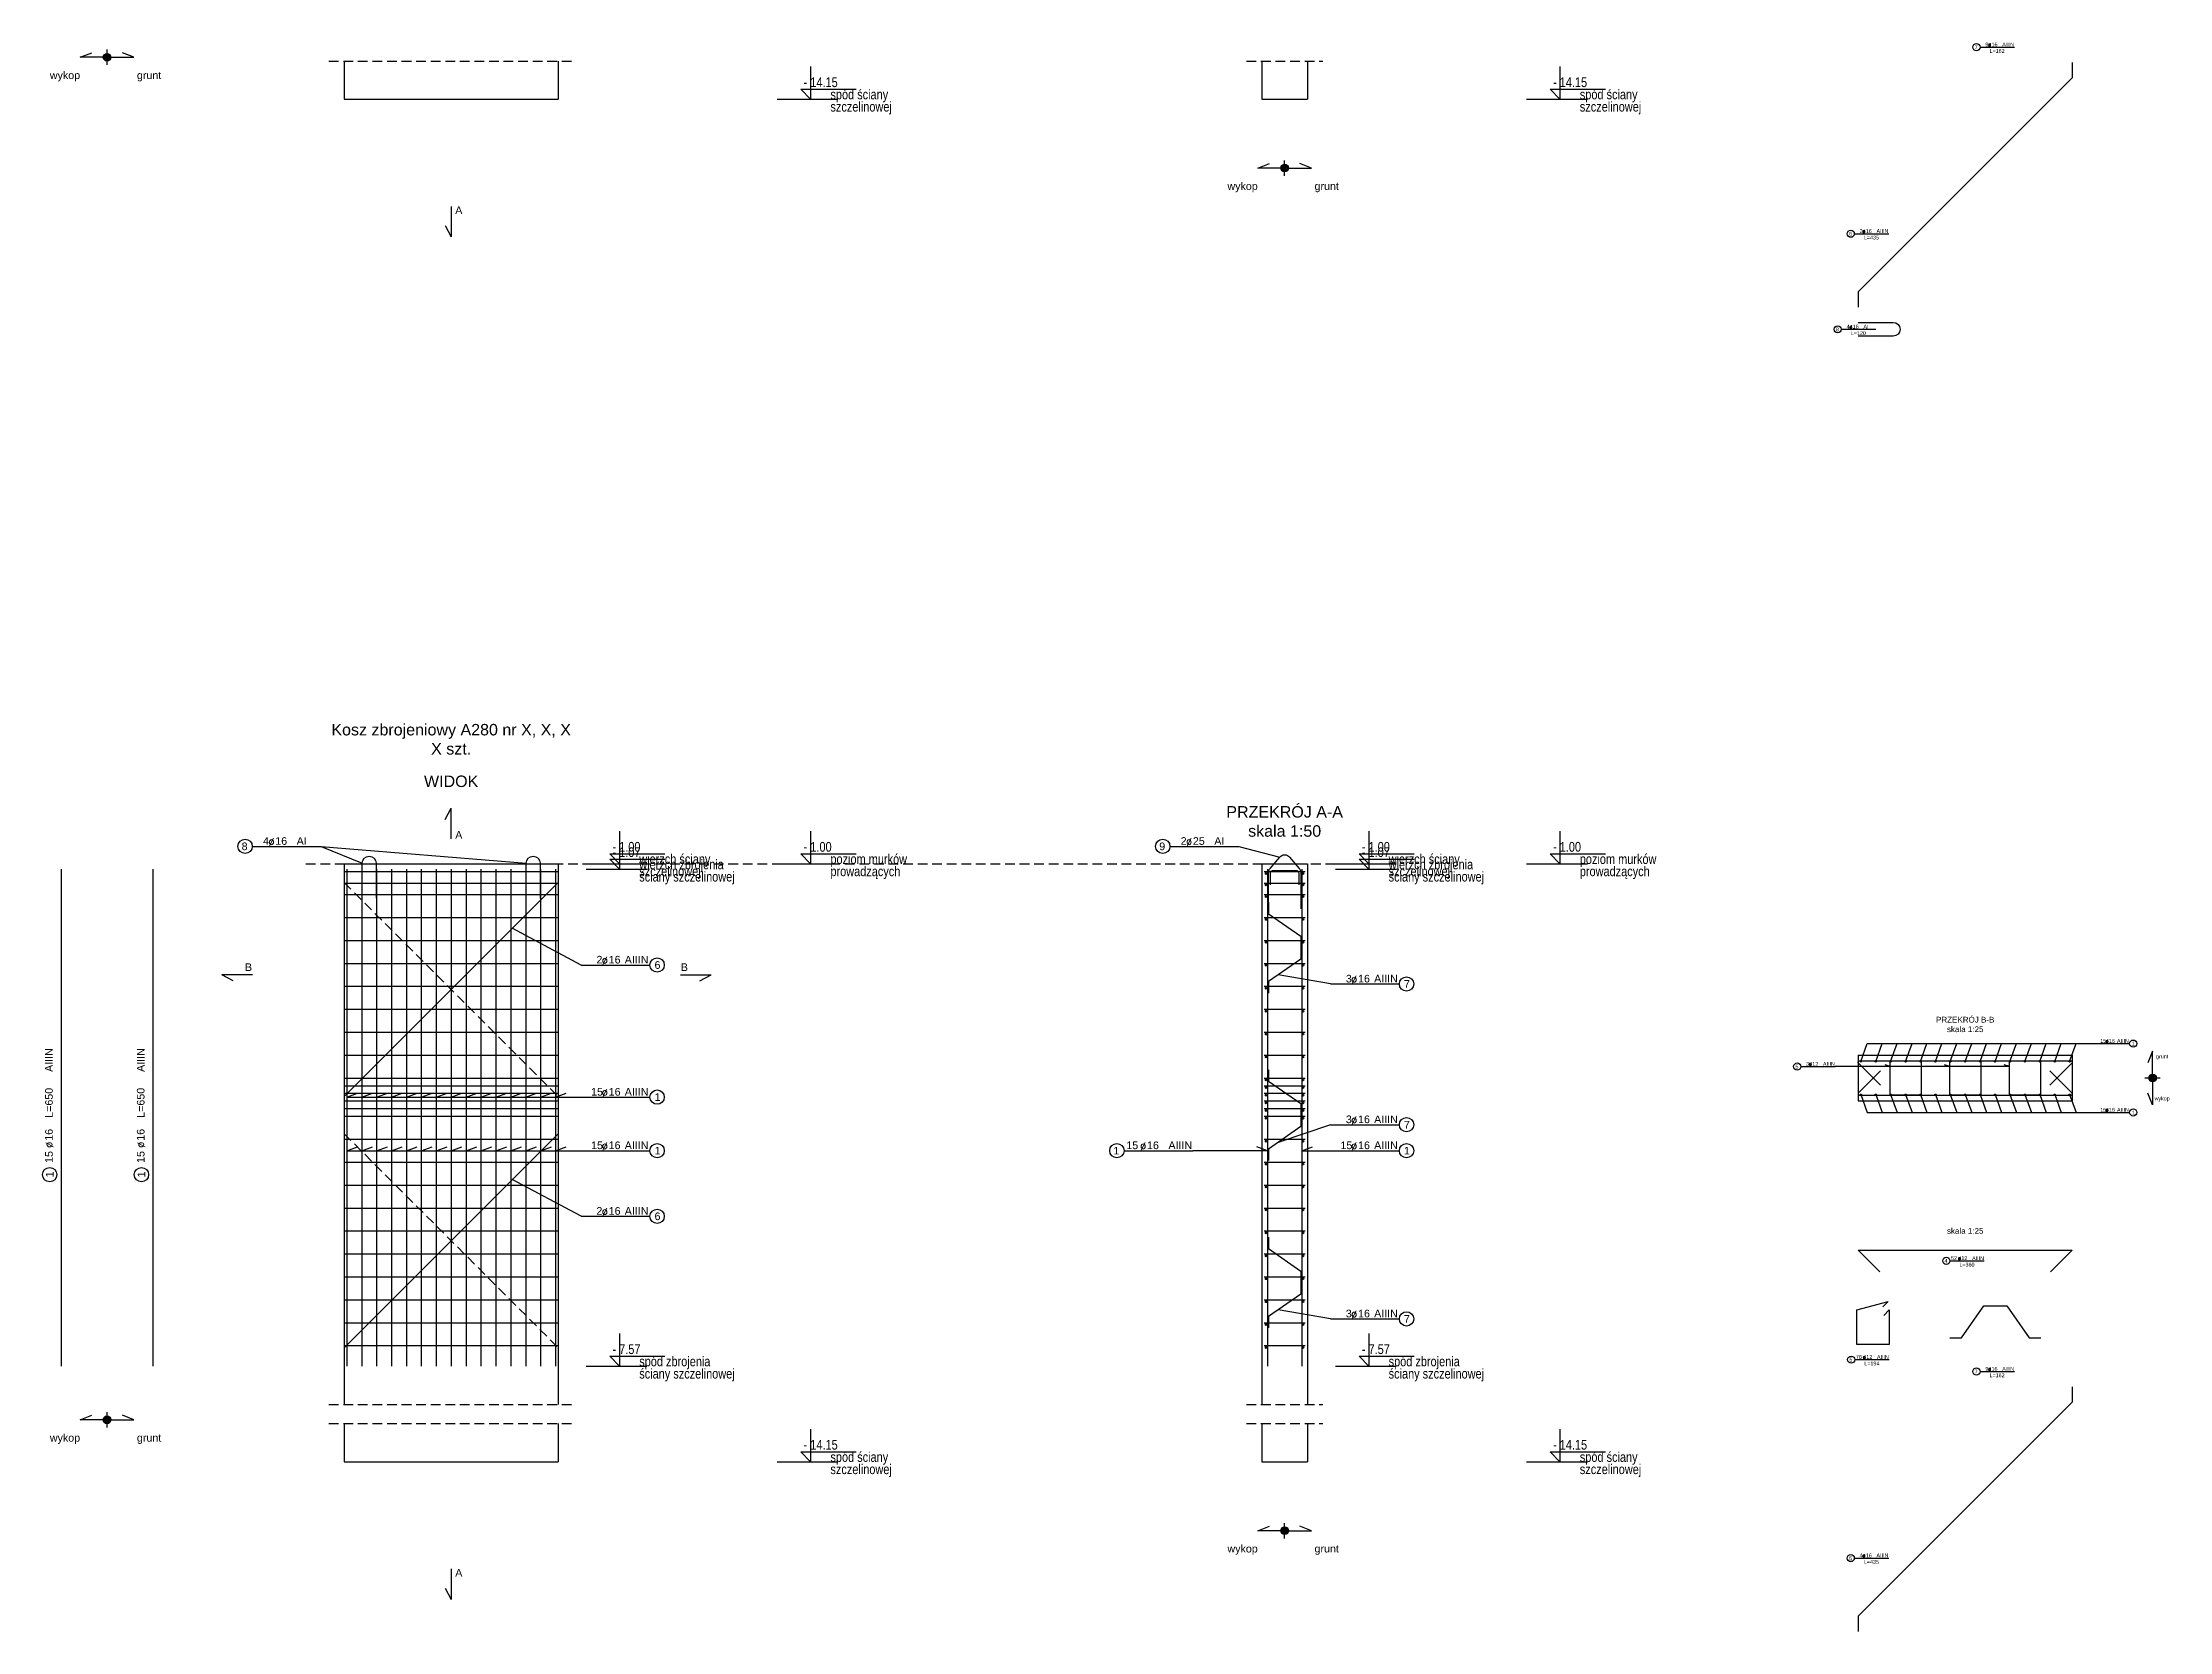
# Model space of a CAD drawing. Extents: x -5033 to 9347, y -17890 to -2362.
# Drawn here: x -1394 to 1387, y -12082 to -10004 of the extents above; entities that cross this region are included whole.
import ezdxf
from ezdxf.enums import TextEntityAlignment as Align

# ---------------------------------------------------------------- set-up
doc = ezdxf.new("R2010")
doc.units = 0
doc.header["$MEASUREMENT"] = 0
doc.linetypes.add('DASHED', pattern=[19.05, 12.7, -6.35])
for name, color, linetype in [('__SOL-KOTY_WYSOKOSCIOWE', 4, 'CONTINUOUS'), ('__SOL-OPISY', 4, 'CONTINUOUS'), ('__SOL-PRZERYWANA', 253, 'DASHED'), ('__SOL-WIDOK', 4, 'CONTINUOUS'), ('__SOL-ZBROJENIE', 3, 'CONTINUOUS')]:
    doc.layers.add(name, color=color, linetype=linetype)
doc.styles.add('ARIAL', font='arial.ttf', dxfattribs={"height": 2.5})
doc.styles.add('SIMPLEX', font='SIMPLEX.SHX', dxfattribs={"width": 0.8})
doc.styles.get("Standard").update_dxf_attribs({"font": 'arial.ttf'})

# ---------------------------------------------------------------- blocks, each defined once
blk = doc.blocks.new('KOTA')
at = {"layer": '__SOL-KOTY_WYSOKOSCIOWE'}
for p, q in [((0, 33.4), (0, 0)), ((-34, 0), (28, 0)), ((0, 0), (-9.9, 10.4)), ((-9.9, 10.4), (46.5, 10.4))]:
    blk.add_line(p, q, dxfattribs=at)
at = {"layer": '__SOL-KOTY_WYSOKOSCIOWE', "style": 'ARIAL', "width": 0.8}
blk.add_attdef('RZEDNA', (500.5, 15.9), '', height=10.4, dxfattribs=at)
blk = doc.blocks.new('OPIS_LEWY')
at = {"layer": '__SOL-OPISY'}
blk.add_line((-90, 0), (0, 0), dxfattribs=at)
blk.add_circle((-99.4, 0), 9.36, dxfattribs=at)
at = {"layer": '__SOL-OPISY', "style": 'SIMPLEX', "width": 0.9}
blk.add_text(' %%c ', height=10, dxfattribs=at).set_placement((-75, 0.5))
at = {"layer": '__SOL-OPISY', "style": 'ARIAL', "width": 0.8}
for tag, p in [('NUMER', (-99.4, 0)), ('DLUGOSC', (-58.9, -6.6))]:
    blk.add_attdef(tag, text='', height=10, dxfattribs=at).set_placement(p, align=Align.MIDDLE)
blk.add_attdef('ILOSC', text='', height=10, dxfattribs=at).set_placement((-74, 0.1), align=Align.RIGHT)
for tag, p in [('SREDNICA', (-65.8, 0.1)), ('STAL', (-42.7, 0.3))]:
    blk.add_attdef(tag, p, '', height=10, dxfattribs=at)
blk = doc.blocks.new('OPIS_PRET_BEZ_LINII')
at = {"layer": '__SOL-OPISY'}
blk.add_circle((25.7, 0), 9.36, dxfattribs=at)
at = {"layer": '__SOL-OPISY', "style": 'SIMPLEX', "width": 0.9}
blk.add_text(' %%c ', height=10, dxfattribs=at).set_placement((64.7, -4.8), align=Align.CENTER)
at = {"layer": '__SOL-OPISY', "style": 'ARIAL', "width": 0.8}
blk.add_attdef('NUMER', text='', height=10, dxfattribs=at).set_placement((25.7, 0), align=Align.MIDDLE)
blk.add_attdef('ILOSC', text='', height=10, dxfattribs=at).set_placement((56.9, -5.1), align=Align.RIGHT)
for tag, p in [('SREDNICA', (71, -5.1)), ('DLUGOSC', (95.1, -5.2)), ('STAL', (144.7, -5.2))]:
    blk.add_attdef(tag, p, '', height=10, dxfattribs=at)
blk = doc.blocks.new('OPIS_PRAWY')
at = {"layer": '__SOL-OPISY'}
blk.add_line((0, 0), (90, 0), dxfattribs=at)
blk.add_circle((99.4, 0), 9.36, dxfattribs=at)
at = {"layer": '__SOL-OPISY', "style": 'SIMPLEX', "width": 0.9}
blk.add_text(' %%c ', height=10, dxfattribs=at).set_placement((20.9, 0.5))
at = {"layer": '__SOL-OPISY', "style": 'ARIAL', "width": 0.8}
blk.add_attdef('ILOSC', text='', height=10, dxfattribs=at).set_placement((27.1, 0.1), align=Align.RIGHT)
for tag, p in [('SREDNICA', (35.4, 0.1)), ('STAL', (58.4, 0.5))]:
    blk.add_attdef(tag, p, '', height=10, dxfattribs=at)
for tag, p in [('NUMER', (99.4, 0)), ('DLUGOSC', (52.8, -6.1))]:
    blk.add_attdef(tag, text='', height=10, dxfattribs=at).set_placement(p, align=Align.MIDDLE)

msp = doc.modelspace()

# ---------------------------------------------------------------- hatches: boundary and pattern name
at = {"layer": '__SOL-OPISY'}
for points in [[(-1305, -10023, 1), (-1315, -10023, 1)], [(235, -10168, 1), (225, -10168, 1)], [(1370, -11358, 1), (1360, -11358, 1)], [(-1305, -11805, 1), (-1315, -11805, 1)], [(235, -11950, 1), (225, -11950, 1)]]:
    msp.add_hatch(color=256, dxfattribs=at).paths.add_polyline_path(points)
at = {"layer": '__SOL-ZBROJENIE'}
for points in [[(207.2, -11090.5, 1), (204.8, -11090.5, 1)], [(255.2, -11090.5, 1), (252.8, -11090.5, 1)], [(207.2, -11105.5, 1), (204.8, -11105.5, 1)], [(207.2, -11120.5, 1), (204.8, -11120.5, 1)], [(255.2, -11105.5, 1), (252.8, -11105.5, 1)], [(255.2, -11120.5, 1), (252.8, -11120.5, 1)], [(207.2, -11150.5, 1), (204.8, -11150.5, 1)], [(255.2, -11150.5, 1), (252.8, -11150.5, 1)], [(207.2, -11180.5, 1), (204.8, -11180.5, 1)], [(255.2, -11180.5, 1), (252.8, -11180.5, 1)], [(207.2, -11210.5, 1), (204.8, -11210.5, 1)], [(255.2, -11210.5, 1), (252.8, -11210.5, 1)], [(207.2, -11240.5, 1), (204.8, -11240.5, 1)], [(255.2, -11240.5, 1), (252.8, -11240.5, 1)], [(207.2, -11270.5, 1), (204.8, -11270.5, 1)], [(255.2, -11270.5, 1), (252.8, -11270.5, 1)], [(207.2, -11300.5, 1), (204.8, -11300.5, 1)], [(255.2, -11300.5, 1), (252.8, -11300.5, 1)], [(207.2, -11330.5, 1), (204.8, -11330.5, 1)], [(255.2, -11330.5, 1), (252.8, -11330.5, 1)], [(984.3, -11336.3, 1), (982.7, -11336.3, 1)], [(1003.8, -11336.3, 1), (1002.2, -11336.3, 1)], [(1023.3, -11336.3, 1), (1021.7, -11336.3, 1)], [(1042.8, -11336.3, 1), (1041.2, -11336.3, 1)], [(1062.3, -11336.3, 1), (1060.7, -11336.3, 1)], [(1081.8, -11336.3, 1), (1080.2, -11336.3, 1)], [(1101.3, -11336.3, 1), (1099.7, -11336.3, 1)], [(1120.8, -11336.3, 1), (1119.2, -11336.3, 1)], [(1140.3, -11336.3, 1), (1138.7, -11336.3, 1)], [(1159.8, -11336.3, 1), (1158.2, -11336.3, 1)], [(1179.3, -11336.3, 1), (1177.7, -11336.3, 1)], [(1198.8, -11336.3, 1), (1197.2, -11336.3, 1)], [(1218.3, -11336.3, 1), (1216.7, -11336.3, 1)], [(1237.8, -11336.3, 1), (1236.2, -11336.3, 1)], [(1257.3, -11336.3, 1), (1255.7, -11336.3, 1)], [(207.2, -11360.5, 1), (204.8, -11360.5, 1)], [(207.2, -11370.5, 1), (204.8, -11370.5, 1)], [(255.2, -11360.5, 1), (252.8, -11360.5, 1)], [(255.2, -11370.5, 1), (252.8, -11370.5, 1)], [(207.2, -11380.5, 1), (204.8, -11380.5, 1)], [(207.2, -11390.5, 1), (204.8, -11390.5, 1)], [(207.2, -11400.5, 1), (204.8, -11400.5, 1)], [(255.2, -11380.5, 1), (252.8, -11380.5, 1)], [(255.2, -11390.5, 1), (252.8, -11390.5, 1)], [(255.2, -11400.5, 1), (252.8, -11400.5, 1)], [(984.3, -11379.7, 1), (982.7, -11379.7, 1)], [(1003.8, -11379.7, 1), (1002.2, -11379.7, 1)], [(1023.3, -11379.7, 1), (1021.7, -11379.7, 1)], [(1042.8, -11379.7, 1), (1041.2, -11379.7, 1)], [(1062.3, -11379.7, 1), (1060.7, -11379.7, 1)], [(1081.8, -11379.7, 1), (1080.2, -11379.7, 1)], [(1101.3, -11379.7, 1), (1099.7, -11379.7, 1)], [(1120.8, -11379.7, 1), (1119.2, -11379.7, 1)], [(1140.3, -11379.7, 1), (1138.7, -11379.7, 1)], [(1159.8, -11379.7, 1), (1158.2, -11379.7, 1)], [(1179.3, -11379.7, 1), (1177.7, -11379.7, 1)], [(1198.8, -11379.7, 1), (1197.2, -11379.7, 1)], [(1218.3, -11379.7, 1), (1216.7, -11379.7, 1)], [(1237.8, -11379.7, 1), (1236.2, -11379.7, 1)], [(1257.3, -11379.7, 1), (1255.7, -11379.7, 1)], [(207.2, -11410.5, 1), (204.8, -11410.5, 1)], [(255.2, -11410.5, 1), (252.8, -11410.5, 1)], [(207.2, -11440.5, 1), (204.8, -11440.5, 1)], [(255.2, -11440.5, 1), (252.8, -11440.5, 1)], [(207.2, -11470.5, 1), (204.8, -11470.5, 1)], [(255.2, -11470.5, 1), (252.8, -11470.5, 1)], [(207.2, -11500.5, 1), (204.8, -11500.5, 1)], [(255.2, -11500.5, 1), (252.8, -11500.5, 1)], [(207.2, -11530.5, 1), (204.8, -11530.5, 1)], [(255.2, -11530.5, 1), (252.8, -11530.5, 1)], [(207.2, -11560.5, 1), (204.8, -11560.5, 1)], [(255.2, -11560.5, 1), (252.8, -11560.5, 1)], [(207.2, -11590.5, 1), (204.8, -11590.5, 1)], [(255.2, -11590.5, 1), (252.8, -11590.5, 1)], [(207.2, -11620.5, 1), (204.8, -11620.5, 1)], [(255.2, -11620.5, 1), (252.8, -11620.5, 1)], [(207.2, -11650.5, 1), (204.8, -11650.5, 1)], [(255.2, -11650.5, 1), (252.8, -11650.5, 1)], [(207.2, -11680.5, 1), (204.8, -11680.5, 1)], [(255.2, -11680.5, 1), (252.8, -11680.5, 1)], [(207.2, -11710.5, 1), (204.8, -11710.5, 1)], [(255.2, -11710.5, 1), (252.8, -11710.5, 1)]]:
    msp.add_hatch(color=256, dxfattribs=at).paths.add_polyline_path(points)

# ---------------------------------------------------------------- linework, layer by layer
at = {"layer": '__SOL-OPISY'}
for p, q in [((-1310, -10033), (-1310, -10013)), ((-1345, -10023), (-1330, -10017)), ((-1310, -10023), (-1345, -10023)), ((-1310, -10023), (-1275, -10023)), ((-1275, -10023), (-1290, -10017)), ((195, -10168), (210, -10162)), ((230, -10168), (195, -10168)), ((230, -10178), (230, -10158)), ((230, -10168), (265, -10168)), ((265, -10168), (250, -10162)), ((-860, -10218), (-860, -10258)), ((-868, -10243), (-860, -10258)), ((-868, -11020), (-860, -11005)), ((-860, -11045), (-860, -11005)), ((-1030, -11055), (-976.25, -11077)), ((-1030, -11055), (-761.75, -11077)), ((170, -11055), (223.5, -11069.2)), ((-690, -11210.2), (-780, -11162.2)), ((-1120, -11223), (-1160, -11223)), ((-1145, -11231), (-1160, -11223)), ((-560, -11223), (-520, -11223)), ((-535, -11231), (-520, -11223)), ((290, -11235), (221.52, -11223.1)), ((983.5, -11336.3), (991.98, -11313)), ((991.98, -11313), (1290, -11313)), ((1003, -11336.3), (1011.48, -11313)), ((1022.5, -11336.3), (1030.98, -11313)), ((1042, -11336.3), (1050.48, -11313)), ((1061.5, -11336.3), (1069.98, -11313)), ((1081, -11336.3), (1089.48, -11313)), ((1100.5, -11336.3), (1108.98, -11313)), ((1120, -11336.3), (1128.48, -11313)), ((1139.5, -11336.3), (1147.98, -11313)), ((1159, -11336.3), (1167.48, -11313)), ((1178.5, -11336.3), (1186.98, -11313)), ((1198, -11336.3), (1206.48, -11313)), ((1217.5, -11336.3), (1225.98, -11313)), ((1237, -11336.3), (1245.48, -11313)), ((1256.5, -11336.3), (1264.98, -11313)), ((1177.7, -11343), (950, -11343)), ((1021.7, -11343), (1015.12, -11340.6)), ((1099.7, -11343), (1093.12, -11340.6)), ((1177.7, -11343), (1171.12, -11340.6)), ((1365, -11323), (1359, -11338)), ((1365, -11358), (1365, -11323)), ((1375, -11358), (1355, -11358)), ((1365, -11358), (1365, -11393)), ((-996.5, -11383), (-982.4, -11377.9)), ((-996.5, -11383), (-690, -11383)), ((-977, -11383), (-962.9, -11377.9)), ((-957.5, -11383), (-943.4, -11377.9)), ((-938, -11383), (-923.9, -11377.9)), ((-918.5, -11383), (-904.4, -11377.9)), ((-899, -11383), (-884.9, -11377.9)), ((-879.5, -11383), (-865.4, -11377.9)), ((-860, -11383), (-845.9, -11377.9)), ((-840.5, -11383), (-826.4, -11377.9)), ((-821, -11383), (-806.9, -11377.9)), ((-801.5, -11383), (-787.4, -11377.9)), ((-782, -11383), (-767.9, -11377.9)), ((-762.5, -11383), (-748.4, -11377.9)), ((-743, -11383), (-728.9, -11377.9)), ((-723.5, -11383), (-709.4, -11377.9)), ((983.5, -11379.7), (991.98, -11403)), ((991.98, -11403), (1290, -11403)), ((1003, -11379.7), (1011.48, -11403)), ((1022.5, -11379.7), (1030.98, -11403)), ((1042, -11379.7), (1050.48, -11403)), ((1061.5, -11379.7), (1069.98, -11403)), ((1081, -11379.7), (1089.48, -11403)), ((1100.5, -11379.7), (1108.98, -11403)), ((1120, -11379.7), (1128.48, -11403)), ((1139.5, -11379.7), (1147.98, -11403)), ((1159, -11379.7), (1167.48, -11403)), ((1178.5, -11379.7), (1186.98, -11403)), ((1198, -11379.7), (1206.48, -11403)), ((1217.5, -11379.7), (1225.98, -11403)), ((1237, -11379.7), (1245.48, -11403)), ((1256.5, -11379.7), (1264.98, -11403)), ((1365, -11393), (1359, -11378)), ((290, -11419), (221.52, -11442.1)), ((-996.5, -11453), (-982.4, -11447.9)), ((-996.5, -11453), (-690, -11453)), ((-977, -11453), (-962.9, -11447.9)), ((-957.5, -11453), (-943.4, -11447.9)), ((-938, -11453), (-923.9, -11447.9)), ((-918.5, -11453), (-904.4, -11447.9)), ((-899, -11453), (-884.9, -11447.9)), ((-879.5, -11453), (-865.4, -11447.9)), ((-860, -11453), (-845.9, -11447.9)), ((-840.5, -11453), (-826.4, -11447.9)), ((-821, -11453), (-806.9, -11447.9)), ((-801.5, -11453), (-787.4, -11447.9)), ((-782, -11453), (-767.9, -11447.9)), ((-762.5, -11453), (-748.4, -11447.9)), ((-743, -11453), (-728.9, -11447.9)), ((-723.5, -11453), (-709.4, -11447.9)), ((207.5, -11453), (110, -11453)), ((207.5, -11453), (193.41, -11447.9)), ((252.5, -11453), (266.6, -11447.9)), ((252.5, -11453), (290, -11453)), ((-690, -11538.8), (-780, -11490.8)), ((290, -11673), (221.52, -11661.1)), ((-1345, -11805), (-1330, -11799)), ((-1310, -11805), (-1345, -11805)), ((-1310, -11815), (-1310, -11795)), ((-1310, -11805), (-1275, -11805)), ((-1275, -11805), (-1290, -11799)), ((195, -11950), (210, -11944)), ((230, -11950), (195, -11950)), ((230, -11960), (230, -11940)), ((230, -11950), (265, -11950)), ((265, -11950), (250, -11944)), ((-860, -12000), (-860, -12040)), ((-868, -12025), (-860, -12040))]:
    msp.add_line(p, q, dxfattribs=at)
for centre in [(-1310, -10023), (230, -10168), (1365, -11358), (-1310, -11805), (230, -11950)]:
    msp.add_circle(centre, 5, dxfattribs=at)
at = {"layer": '__SOL-PRZERYWANA'}
for p, q in [((-1020, -10028), (-700, -10028)), ((180, -10028), (280, -10028)), ((-1050, -11078), (310, -11078)), ((-1020, -11785), (-700, -11785)), ((180, -11785), (280, -11785)), ((-1020, -11810), (-700, -11810)), ((180, -11810), (280, -11810))]:
    msp.add_line(p, q, dxfattribs=at)
for points in [[(-1000, -11082.2), (-1000, -11102.2), (-720, -11382.2), (-720, -11402.2)], [(-1000, -11410.8), (-1000, -11430.8), (-720, -11710.8), (-720, -11730.8)]]:
    msp.add_lwpolyline(points, dxfattribs=at)
at = {"layer": '__SOL-WIDOK'}
for p, q in [((-1000, -10028), (-1000, -10078)), ((-720, -10028), (-720, -10078)), ((200, -10028), (200, -10078)), ((260, -10028), (260, -10078)), ((-1000, -10078), (-720, -10078)), ((200, -10078), (260, -10078)), ((-1000, -11078), (-1000, -11785)), ((-1000, -11078), (-720, -11078)), ((-720, -11078), (-720, -11785)), ((200, -11078), (200, -11785)), ((200, -11078), (260, -11078)), ((260, -11078), (260, -11785)), ((980, -11328), (980, -11388)), ((980, -11328), (1260, -11328)), ((1260, -11328), (1260, -11388)), ((980, -11388), (1260, -11388)), ((-1000, -11810), (-1000, -11860)), ((-720, -11810), (-720, -11860)), ((200, -11810), (200, -11860)), ((260, -11810), (260, -11860)), ((-1000, -11860), (-720, -11860)), ((200, -11860), (260, -11860))]:
    msp.add_line(p, q, dxfattribs=at)
at = {"layer": '__SOL-ZBROJENIE'}
for p, q in [((-1370, -11085), (-1370, -11735)), ((-1250, -11085), (-1250, -11735)), ((-1000, -11088), (-720, -11088)), ((-996.5, -11085), (-996.5, -11735)), ((-977, -11085), (-977, -11735)), ((-957.5, -11085), (-957.5, -11735)), ((-938, -11085), (-938, -11735)), ((-918.5, -11085), (-918.5, -11735)), ((-899, -11085), (-899, -11735)), ((-879.5, -11085), (-879.5, -11735)), ((-860, -11085), (-860, -11735)), ((-840.5, -11085), (-840.5, -11735)), ((-821, -11085), (-821, -11735)), ((-801.5, -11085), (-801.5, -11735)), ((-782, -11085), (-782, -11735)), ((-762.5, -11085), (-762.5, -11735)), ((-743, -11085), (-743, -11735)), ((-723.5, -11085), (-723.5, -11735)), ((203, -11088), (257, -11088)), ((207.5, -11085), (207.5, -11735)), ((252.5, -11085), (252.5, -11735)), ((-1000, -11103), (-720, -11103)), ((-1000, -11118), (-720, -11118)), ((203, -11103), (257, -11103)), ((203, -11118), (257, -11118)), ((-1000, -11148), (-720, -11148)), ((203, -11148), (257, -11148)), ((-1000, -11178), (-720, -11178)), ((203, -11178), (257, -11178)), ((-1000, -11208), (-720, -11208)), ((203, -11208), (257, -11208)), ((-1000, -11238), (-720, -11238)), ((203, -11238), (257, -11238)), ((-1000, -11268), (-720, -11268)), ((203, -11268), (257, -11268)), ((-1000, -11298), (-720, -11298)), ((203, -11298), (257, -11298)), ((-1000, -11328), (-720, -11328)), ((203, -11328), (257, -11328)), ((-1000, -11358), (-720, -11358)), ((-1000, -11368), (-720, -11368)), ((203, -11358), (257, -11358)), ((203, -11368), (257, -11368)), ((-1000, -11378), (-720, -11378)), ((-1000, -11388), (-720, -11388)), ((-1000, -11398), (-720, -11398)), ((203, -11378), (257, -11378)), ((203, -11388), (257, -11388)), ((203, -11398), (257, -11398)), ((-1000, -11408), (-720, -11408)), ((203, -11408), (257, -11408)), ((-1000, -11438), (-720, -11438)), ((203, -11438), (257, -11438)), ((-1000, -11468), (-720, -11468)), ((203, -11468), (257, -11468)), ((-1000, -11498), (-720, -11498)), ((203, -11498), (257, -11498)), ((-1000, -11528), (-720, -11528)), ((203, -11528), (257, -11528)), ((-1000, -11558), (-720, -11558)), ((203, -11558), (257, -11558)), ((-1000, -11588), (-720, -11588)), ((203, -11588), (257, -11588)), ((-1000, -11618), (-720, -11618)), ((203, -11618), (257, -11618)), ((-1000, -11648), (-720, -11648)), ((203, -11648), (257, -11648)), ((-1000, -11678), (-720, -11678)), ((203, -11678), (257, -11678)), ((-1000, -11708), (-720, -11708)), ((203, -11708), (257, -11708))]:
    msp.add_line(p, q, dxfattribs=at)
for points in [[(1260, -10029.8), (1260, -10049.8), (980, -10329.8), (980, -10349.8)], [(-720, -11082.2), (-720, -11102.2), (-1000, -11382.2), (-1000, -11402.2)], [(209, -11128.1), (209, -11143.1), (251, -11172.5), (251, -11202.5), (209, -11231.9), (209, -11246.9)], [(209, -11347.1), (209, -11362.1), (251, -11391.5), (251, -11421.5), (209, -11450.9), (209, -11465.9)], [(-720, -11410.8), (-720, -11430.8), (-1000, -11710.8), (-1000, -11730.8)], [(209, -11566.1), (209, -11581.1), (251, -11610.5), (251, -11640.5), (209, -11669.9), (209, -11684.9)], [(1008.28, -11611.3), (980, -11583), (1260, -11583), (1231.72, -11611.3)], [(1013.53, -11668.4), (1020.6, -11661.3), (1020.6, -11706.3), (978.4, -11706.3), (978.4, -11661.3), (1019.16, -11650.4), (1012.09, -11657.4)], [(1100, -11697.8), (1115, -11697.8), (1144.41, -11655.8), (1174.41, -11655.8), (1203.82, -11697.8), (1218.82, -11697.8)], [(1260, -11761.8), (1260, -11781.8), (980, -12061.8), (980, -12081.8)]]:
    msp.add_lwpolyline(points, dxfattribs=at)
for points in [[(980, -10369.8), (1025.86, -10369.8, -1), (1025.86, -10387.8), (980, -10387.8)], [(-976.25, -11122.9), (-976.25, -11077, -1), (-958.25, -11077), (-958.25, -11122.9)], [(-761.75, -11122.9), (-761.75, -11077, -1), (-743.75, -11077), (-743.75, -11122.9)], [(209, -11136.5), (209, -11088, -0.22), (211, -11084.1), (223.5, -11069.2, -0.5), (236.5, -11069.2), (249, -11084.1, -0.22), (251, -11088), (251, -11136.5)], [(211.5, -11105.5), (211.5, -11090.5, -0.48), (215.5, -11086.5), (244.5, -11086.5, -0.48), (248.5, -11090.5), (248.5, -11105.5)], [(1009.28, -11367.3), (981, -11339, -0.7), (981.5, -11335.5), (1258.5, -11335.5, -0.7), (1259, -11339), (1230.72, -11367.3)], [(1009.28, -11367.3), (981, -11339, -0.7), (981.5, -11335.5), (1258.5, -11335.5, -0.7), (1259, -11339), (1230.72, -11367.3)], [(1009.28, -11348.7), (981, -11377, 0.7), (981.5, -11380.5), (1258.5, -11380.5, 0.7), (1259, -11377), (1230.72, -11348.7)], [(1009.28, -11348.7), (981, -11377, 0.7), (981.5, -11380.5), (1258.5, -11380.5, 0.7), (1259, -11377), (1230.72, -11348.7)]]:
    msp.add_lwpolyline(points, format="xyb", dxfattribs=at)
for points in [[(1022.2, -11335.5), (1061.8, -11335.5, -0.414214), (1062.3, -11336), (1062.3, -11380, -0.414214), (1061.8, -11380.5), (1022.2, -11380.5, -0.414214), (1021.7, -11380), (1021.7, -11336, -0.414214)], [(1100.2, -11335.5), (1139.8, -11335.5, -0.414214), (1140.3, -11336), (1140.3, -11380, -0.414214), (1139.8, -11380.5), (1100.2, -11380.5, -0.414214), (1099.7, -11380), (1099.7, -11336, -0.414214)], [(1178.2, -11335.5), (1217.8, -11335.5, -0.414214), (1218.3, -11336), (1218.3, -11380, -0.414214), (1217.8, -11380.5), (1178.2, -11380.5, -0.414214), (1177.7, -11380), (1177.7, -11336, -0.414214)]]:
    msp.add_lwpolyline(points, format="xyb", close=True, dxfattribs=at)
for centre, radius in [((206, -11090.5), 1.2), ((254, -11090.5), 1.2), ((206, -11105.5), 1.2), ((206, -11120.5), 1.2), ((254, -11105.5), 1.2), ((254, -11120.5), 1.2), ((206, -11150.5), 1.2), ((254, -11150.5), 1.2), ((206, -11180.5), 1.2), ((254, -11180.5), 1.2), ((206, -11210.5), 1.2), ((254, -11210.5), 1.2), ((206, -11240.5), 1.2), ((254, -11240.5), 1.2), ((206, -11270.5), 1.2), ((254, -11270.5), 1.2), ((206, -11300.5), 1.2), ((254, -11300.5), 1.2), ((206, -11330.5), 1.2), ((254, -11330.5), 1.2), ((983.5, -11336.3), 0.8), ((1003, -11336.3), 0.8), ((1022.5, -11336.3), 0.8), ((1042, -11336.3), 0.8), ((1061.5, -11336.3), 0.8), ((1081, -11336.3), 0.8), ((1100.5, -11336.3), 0.8), ((1120, -11336.3), 0.8), ((1139.5, -11336.3), 0.8), ((1159, -11336.3), 0.8), ((1178.5, -11336.3), 0.8), ((1198, -11336.3), 0.8), ((1217.5, -11336.3), 0.8), ((1237, -11336.3), 0.8), ((1256.5, -11336.3), 0.8), ((206, -11360.5), 1.2), ((206, -11370.5), 1.2), ((254, -11360.5), 1.2), ((254, -11370.5), 1.2), ((206, -11380.5), 1.2), ((206, -11390.5), 1.2), ((206, -11400.5), 1.2), ((254, -11380.5), 1.2), ((254, -11390.5), 1.2), ((254, -11400.5), 1.2), ((983.5, -11379.7), 0.8), ((1003, -11379.7), 0.8), ((1022.5, -11379.7), 0.8), ((1042, -11379.7), 0.8), ((1061.5, -11379.7), 0.8), ((1081, -11379.7), 0.8), ((1100.5, -11379.7), 0.8), ((1120, -11379.7), 0.8), ((1139.5, -11379.7), 0.8), ((1159, -11379.7), 0.8), ((1178.5, -11379.7), 0.8), ((1198, -11379.7), 0.8), ((1217.5, -11379.7), 0.8), ((1237, -11379.7), 0.8), ((1256.5, -11379.7), 0.8), ((206, -11410.5), 1.2), ((254, -11410.5), 1.2), ((206, -11440.5), 1.2), ((254, -11440.5), 1.2), ((206, -11470.5), 1.2), ((254, -11470.5), 1.2), ((206, -11500.5), 1.2), ((254, -11500.5), 1.2), ((206, -11530.5), 1.2), ((254, -11530.5), 1.2), ((206, -11560.5), 1.2), ((254, -11560.5), 1.2), ((206, -11590.5), 1.2), ((254, -11590.5), 1.2), ((206, -11620.5), 1.2), ((254, -11620.5), 1.2), ((206, -11650.5), 1.2), ((254, -11650.5), 1.2), ((206, -11680.5), 1.2), ((254, -11680.5), 1.2), ((206, -11710.5), 1.2), ((254, -11710.5), 1.2)]:
    msp.add_circle(centre, radius, dxfattribs=at)

# ---------------------------------------------------------------- block references
at = {"layer": '__SOL-KOTY_WYSOKOSCIOWE'}
ref = msp.add_blockref('KOTA', (-390, -10078), dxfattribs=dict(at, xscale=1.28, yscale=1.28, zscale=1.28))
ref.add_attrib('RZEDNA', '- 14.15', (-399, -10062), dxfattribs={"height": 12.8, "style": 'ARIAL', "width": 0.8})
ref.add_attrib('OPIS1', 'spód ściany', (-364, -10078), dxfattribs={"height": 12.8, "style": 'ARIAL', "width": 0.8})
ref.add_attrib('OPIS2', 'szczelinowej', (-364, -10094), dxfattribs={"height": 12.8, "style": 'ARIAL', "width": 0.8})
ref = msp.add_blockref('KOTA', (590, -10078), dxfattribs=dict(at, xscale=1.28, yscale=1.28, zscale=1.28))
ref.add_attrib('RZEDNA', '- 14.15', (581, -10062), dxfattribs={"height": 12.8, "style": 'ARIAL', "width": 0.8})
ref.add_attrib('OPIS1', 'spód ściany', (616, -10078), dxfattribs={"height": 12.8, "style": 'ARIAL', "width": 0.8})
ref.add_attrib('OPIS2', 'szczelinowej', (616, -10094), dxfattribs={"height": 12.8, "style": 'ARIAL', "width": 0.8})
ref = msp.add_blockref('KOTA', (-640, -11078), dxfattribs=dict(at, xscale=1.28, yscale=1.28, zscale=1.28))
ref.add_attrib('RZEDNA', '- 1.00', (-649, -11062), dxfattribs={"height": 12.8, "style": 'ARIAL', "width": 0.8})
ref.add_attrib('OPIS1', 'wierzch ściany', (-614, -11078), dxfattribs={"height": 12.8, "style": 'ARIAL', "width": 0.8})
ref.add_attrib('OPIS2', 'szczelinowej', (-614, -11094), dxfattribs={"height": 12.8, "style": 'ARIAL', "width": 0.8})
ref = msp.add_blockref('KOTA', (-640, -11085), dxfattribs=dict(at, xscale=1.28, yscale=1.28, zscale=1.28))
ref.add_attrib('RZEDNA', '- 1.07', (-649, -11069), dxfattribs={"height": 12.8, "style": 'ARIAL', "width": 0.8})
ref.add_attrib('OPIS1', 'wierzch zbrojenia', (-614, -11085), dxfattribs={"height": 12.8, "style": 'ARIAL', "width": 0.8})
ref.add_attrib('OPIS2', 'ściany szczelinowej', (-614, -11101), dxfattribs={"height": 12.8, "style": 'ARIAL', "width": 0.8})
ref = msp.add_blockref('KOTA', (-390, -11078), dxfattribs=dict(at, xscale=1.28, yscale=1.28, zscale=1.28))
ref.add_attrib('RZEDNA', '- 1.00', (-399, -11062), dxfattribs={"height": 12.8, "style": 'ARIAL', "width": 0.8})
ref.add_attrib('OPIS1', 'poziom murków', (-364, -11078), dxfattribs={"height": 12.8, "style": 'ARIAL', "width": 0.8})
ref.add_attrib('OPIS2', 'prowadzących', (-364, -11094), dxfattribs={"height": 12.8, "style": 'ARIAL', "width": 0.8})
ref = msp.add_blockref('KOTA', (340, -11078), dxfattribs=dict(at, xscale=1.28, yscale=1.28, zscale=1.28))
ref.add_attrib('RZEDNA', '- 1.00', (331, -11062), dxfattribs={"height": 12.8, "style": 'ARIAL', "width": 0.8})
ref.add_attrib('OPIS1', 'wierzch ściany', (366, -11078), dxfattribs={"height": 12.8, "style": 'ARIAL', "width": 0.8})
ref.add_attrib('OPIS2', 'szczelinowej', (366, -11094), dxfattribs={"height": 12.8, "style": 'ARIAL', "width": 0.8})
ref = msp.add_blockref('KOTA', (340, -11085), dxfattribs=dict(at, xscale=1.28, yscale=1.28, zscale=1.28))
ref.add_attrib('RZEDNA', '- 1.07', (331, -11069), dxfattribs={"height": 12.8, "style": 'ARIAL', "width": 0.8})
ref.add_attrib('OPIS1', 'wierzch zbrojenia', (366, -11085), dxfattribs={"height": 12.8, "style": 'ARIAL', "width": 0.8})
ref.add_attrib('OPIS2', 'ściany szczelinowej', (366, -11101), dxfattribs={"height": 12.8, "style": 'ARIAL', "width": 0.8})
ref = msp.add_blockref('KOTA', (590, -11078), dxfattribs=dict(at, xscale=1.28, yscale=1.28, zscale=1.28))
ref.add_attrib('RZEDNA', '- 1.00', (581, -11062), dxfattribs={"height": 12.8, "style": 'ARIAL', "width": 0.8})
ref.add_attrib('OPIS1', 'poziom murków', (616, -11078), dxfattribs={"height": 12.8, "style": 'ARIAL', "width": 0.8})
ref.add_attrib('OPIS2', 'prowadzących', (616, -11094), dxfattribs={"height": 12.8, "style": 'ARIAL', "width": 0.8})
ref = msp.add_blockref('KOTA', (-640, -11735), dxfattribs=dict(at, xscale=1.28, yscale=1.28, zscale=1.28))
ref.add_attrib('RZEDNA', '- 7.57', (-649, -11719), dxfattribs={"height": 12.8, "style": 'ARIAL', "width": 0.8})
ref.add_attrib('OPIS1', 'spód zbrojenia', (-614, -11735), dxfattribs={"height": 12.8, "style": 'ARIAL', "width": 0.8})
ref.add_attrib('OPIS2', 'ściany szczelinowej', (-614, -11751), dxfattribs={"height": 12.8, "style": 'ARIAL', "width": 0.8})
ref = msp.add_blockref('KOTA', (340, -11735), dxfattribs=dict(at, xscale=1.28, yscale=1.28, zscale=1.28))
ref.add_attrib('RZEDNA', '- 7.57', (331, -11719), dxfattribs={"height": 12.8, "style": 'ARIAL', "width": 0.8})
ref.add_attrib('OPIS1', 'spód zbrojenia', (366, -11735), dxfattribs={"height": 12.8, "style": 'ARIAL', "width": 0.8})
ref.add_attrib('OPIS2', 'ściany szczelinowej', (366, -11751), dxfattribs={"height": 12.8, "style": 'ARIAL', "width": 0.8})
ref = msp.add_blockref('KOTA', (-390, -11860), dxfattribs=dict(at, xscale=1.28, yscale=1.28, zscale=1.28))
ref.add_attrib('RZEDNA', '- 14.15', (-399, -11844), dxfattribs={"height": 12.8, "style": 'ARIAL', "width": 0.8})
ref.add_attrib('OPIS1', 'spód ściany', (-364, -11860), dxfattribs={"height": 12.8, "style": 'ARIAL', "width": 0.8})
ref.add_attrib('OPIS2', 'szczelinowej', (-364, -11876), dxfattribs={"height": 12.8, "style": 'ARIAL', "width": 0.8})
ref = msp.add_blockref('KOTA', (590, -11860), dxfattribs=dict(at, xscale=1.28, yscale=1.28, zscale=1.28))
ref.add_attrib('RZEDNA', '- 14.15', (581, -11844), dxfattribs={"height": 12.8, "style": 'ARIAL', "width": 0.8})
ref.add_attrib('OPIS1', 'spód ściany', (616, -11860), dxfattribs={"height": 12.8, "style": 'ARIAL', "width": 0.8})
ref.add_attrib('OPIS2', 'szczelinowej', (616, -11876), dxfattribs={"height": 12.8, "style": 'ARIAL', "width": 0.8})
at = {"layer": '__SOL-OPISY'}
ref = msp.add_blockref('OPIS_LEWY', (1184.41, -10009.8), dxfattribs=dict(at, xscale=0.5, yscale=0.5, zscale=0.5))
ref.add_attrib('ILOSC', '9', (1146.41, -10008.8), dxfattribs={"height": 5, "style": 'ARIAL'})
ref.add_attrib('SREDNICA', '16', (1154.41, -10008.8), dxfattribs={"height": 5, "style": 'ARIAL'})
ref.add_attrib('DLUGOSC', 'L=162', (1151.91, -10017.3), dxfattribs={"height": 5, "style": 'ARIAL'})
ref.add_attrib('STAL', 'AIIIN', (1168.41, -10008.8), dxfattribs={"height": 5, "style": 'ARIAL'})
ref.add_attrib('NUMER', '7', (1132.41, -10012.3), dxfattribs={"height": 5, "style": 'ARIAL'})
ref = msp.add_blockref('OPIS_LEWY', (1020, -10253.8), dxfattribs=dict(at, xscale=0.5, yscale=0.5, zscale=0.5))
ref.add_attrib('ILOSC', '2', (982, -10252.8), dxfattribs={"height": 5, "style": 'ARIAL'})
ref.add_attrib('SREDNICA', '16', (990, -10252.8), dxfattribs={"height": 5, "style": 'ARIAL'})
ref.add_attrib('DLUGOSC', 'L=435', (987.5, -10261.3), dxfattribs={"height": 5, "style": 'ARIAL'})
ref.add_attrib('STAL', 'AIIIN', (1004, -10252.8), dxfattribs={"height": 5, "style": 'ARIAL'})
ref.add_attrib('NUMER', '6', (968, -10256.3), dxfattribs={"height": 5, "style": 'ARIAL'})
ref = msp.add_blockref('OPIS_LEWY', (1002.93, -10378.8), dxfattribs=dict(at, xscale=0.5, yscale=0.5, zscale=0.5))
ref.add_attrib('ILOSC', '4', (964.93, -10377.8), dxfattribs={"height": 5, "style": 'ARIAL'})
ref.add_attrib('SREDNICA', '16', (972.93, -10377.8), dxfattribs={"height": 5, "style": 'ARIAL'})
ref.add_attrib('DLUGOSC', 'L=120', (970.43, -10386.3), dxfattribs={"height": 5, "style": 'ARIAL'})
ref.add_attrib('STAL', 'AI', (986.93, -10377.8), dxfattribs={"height": 5, "style": 'ARIAL'})
ref.add_attrib('NUMER', '8', (950.93, -10381.3), dxfattribs={"height": 5, "style": 'ARIAL'})
ref = msp.add_blockref('OPIS_LEWY', (-1030, -11055), dxfattribs=at)
ref.add_attrib('ILOSC', '4', (-1106, -11053), dxfattribs={"height": 10, "style": 'ARIAL'})
ref.add_attrib('SREDNICA', '16', (-1090, -11053), dxfattribs={"height": 10, "style": 'ARIAL'})
ref.add_attrib('STAL', 'AI', (-1062, -11053), dxfattribs={"height": 10, "style": 'ARIAL'})
ref.add_attrib('NUMER', '8', (-1134, -11060), dxfattribs={"height": 10, "style": 'ARIAL'})
ref = msp.add_blockref('OPIS_LEWY', (170, -11055), dxfattribs=at)
ref.add_attrib('ILOSC', '2', (94, -11053), dxfattribs={"height": 10, "style": 'ARIAL'})
ref.add_attrib('SREDNICA', '25', (110, -11053), dxfattribs={"height": 10, "style": 'ARIAL'})
ref.add_attrib('STAL', 'AI', (138, -11053), dxfattribs={"height": 10, "style": 'ARIAL'})
ref.add_attrib('NUMER', '9', (66, -11060), dxfattribs={"height": 10, "style": 'ARIAL'})
ref = msp.add_blockref('OPIS_PRAWY', (-690, -11210.2), dxfattribs=at)
ref.add_attrib('ILOSC', '2', (-670, -11208.2), dxfattribs={"height": 10, "style": 'ARIAL'})
ref.add_attrib('SREDNICA', '16', (-654, -11208.2), dxfattribs={"height": 10, "style": 'ARIAL'})
ref.add_attrib('STAL', 'AIIIN', (-633, -11208.2), dxfattribs={"height": 10, "style": 'ARIAL'})
ref.add_attrib('NUMER', '6', (-594, -11215.2), dxfattribs={"height": 10, "style": 'ARIAL'})
ref = msp.add_blockref('OPIS_PRAWY', (290, -11235), dxfattribs=at)
ref.add_attrib('ILOSC', '3', (310, -11233), dxfattribs={"height": 10, "style": 'ARIAL'})
ref.add_attrib('SREDNICA', '16', (326, -11233), dxfattribs={"height": 10, "style": 'ARIAL'})
ref.add_attrib('STAL', 'AIIIN', (347, -11233), dxfattribs={"height": 10, "style": 'ARIAL'})
ref.add_attrib('NUMER', '7', (386, -11240), dxfattribs={"height": 10, "style": 'ARIAL'})
ref = msp.add_blockref('OPIS_PRET_BEZ_LINII', (-1385, -11510), dxfattribs=dict(at, rotation=90))
ref.add_attrib('NUMER', '1', (-1380, -11488), dxfattribs={"height": 10, "rotation": 90, "style": 'ARIAL'})
ref.add_attrib('ILOSC', '15', (-1381, -11469), dxfattribs={"height": 10, "rotation": 90, "style": 'ARIAL'})
ref.add_attrib('SREDNICA', '16', (-1381, -11440), dxfattribs={"height": 10, "rotation": 90, "style": 'ARIAL'})
ref.add_attrib('DLUGOSC', 'L=650', (-1381, -11410), dxfattribs={"height": 10, "rotation": 90, "style": 'ARIAL'})
ref.add_attrib('STAL', 'AIIIN', (-1381, -11350), dxfattribs={"height": 10, "rotation": 90, "style": 'ARIAL'})
ref = msp.add_blockref('OPIS_PRET_BEZ_LINII', (-1265, -11510), dxfattribs=dict(at, rotation=90))
ref.add_attrib('NUMER', '1', (-1260, -11488), dxfattribs={"height": 10, "rotation": 90, "style": 'ARIAL'})
ref.add_attrib('ILOSC', '15', (-1261, -11469), dxfattribs={"height": 10, "rotation": 90, "style": 'ARIAL'})
ref.add_attrib('SREDNICA', '16', (-1261, -11440), dxfattribs={"height": 10, "rotation": 90, "style": 'ARIAL'})
ref.add_attrib('DLUGOSC', 'L=650', (-1261, -11410), dxfattribs={"height": 10, "rotation": 90, "style": 'ARIAL'})
ref.add_attrib('STAL', 'AIIIN', (-1261, -11350), dxfattribs={"height": 10, "rotation": 90, "style": 'ARIAL'})
ref = msp.add_blockref('OPIS_PRAWY', (1290, -11313), dxfattribs=dict(at, xscale=0.5, yscale=0.5, zscale=0.5))
ref.add_attrib('ILOSC', '15', (1296.5, -11312), dxfattribs={"height": 5, "style": 'ARIAL'})
ref.add_attrib('SREDNICA', '16', (1308, -11312), dxfattribs={"height": 5, "style": 'ARIAL'})
ref.add_attrib('STAL', 'AIIIN', (1318.5, -11312), dxfattribs={"height": 5, "style": 'ARIAL'})
ref.add_attrib('NUMER', '1', (1338, -11315.5), dxfattribs={"height": 5, "style": 'ARIAL'})
ref = msp.add_blockref('OPIS_LEWY', (950, -11343), dxfattribs=dict(at, xscale=0.5, yscale=0.5, zscale=0.5))
ref.add_attrib('ILOSC', '3', (912, -11342), dxfattribs={"height": 5, "style": 'ARIAL'})
ref.add_attrib('SREDNICA', '12', (920, -11342), dxfattribs={"height": 5, "style": 'ARIAL'})
ref.add_attrib('STAL', 'AIIIN', (934, -11342), dxfattribs={"height": 5, "style": 'ARIAL'})
ref.add_attrib('NUMER', '5', (898, -11345.5), dxfattribs={"height": 5, "style": 'ARIAL'})
ref = msp.add_blockref('OPIS_PRAWY', (-690, -11383), dxfattribs=at)
ref.add_attrib('ILOSC', '15', (-677, -11381), dxfattribs={"height": 10, "style": 'ARIAL'})
ref.add_attrib('SREDNICA', '16', (-654, -11381), dxfattribs={"height": 10, "style": 'ARIAL'})
ref.add_attrib('STAL', 'AIIIN', (-633, -11381), dxfattribs={"height": 10, "style": 'ARIAL'})
ref.add_attrib('NUMER', '1', (-594, -11388), dxfattribs={"height": 10, "style": 'ARIAL'})
ref = msp.add_blockref('OPIS_PRAWY', (1290, -11403), dxfattribs=dict(at, xscale=0.5, yscale=0.5, zscale=0.5))
ref.add_attrib('ILOSC', '15', (1296.5, -11402), dxfattribs={"height": 5, "style": 'ARIAL'})
ref.add_attrib('SREDNICA', '16', (1308, -11402), dxfattribs={"height": 5, "style": 'ARIAL'})
ref.add_attrib('STAL', 'AIIIN', (1318.5, -11402), dxfattribs={"height": 5, "style": 'ARIAL'})
ref.add_attrib('NUMER', '1', (1338, -11405.5), dxfattribs={"height": 5, "style": 'ARIAL'})
ref = msp.add_blockref('OPIS_PRAWY', (290, -11419), dxfattribs=at)
ref.add_attrib('ILOSC', '3', (310, -11417), dxfattribs={"height": 10, "style": 'ARIAL'})
ref.add_attrib('SREDNICA', '16', (326, -11417), dxfattribs={"height": 10, "style": 'ARIAL'})
ref.add_attrib('STAL', 'AIIIN', (347, -11417), dxfattribs={"height": 10, "style": 'ARIAL'})
ref.add_attrib('NUMER', '7', (386, -11424), dxfattribs={"height": 10, "style": 'ARIAL'})
ref = msp.add_blockref('OPIS_PRAWY', (-690, -11453), dxfattribs=at)
ref.add_attrib('ILOSC', '15', (-677, -11451), dxfattribs={"height": 10, "style": 'ARIAL'})
ref.add_attrib('SREDNICA', '16', (-654, -11451), dxfattribs={"height": 10, "style": 'ARIAL'})
ref.add_attrib('STAL', 'AIIIN', (-633, -11451), dxfattribs={"height": 10, "style": 'ARIAL'})
ref.add_attrib('NUMER', '1', (-594, -11458), dxfattribs={"height": 10, "style": 'ARIAL'})
ref = msp.add_blockref('OPIS_LEWY', (110, -11453), dxfattribs=at)
ref.add_attrib('ILOSC', '15', (23, -11451), dxfattribs={"height": 10, "style": 'ARIAL'})
ref.add_attrib('SREDNICA', '16', (50, -11451), dxfattribs={"height": 10, "style": 'ARIAL'})
ref.add_attrib('STAL', 'AIIIN', (78, -11451), dxfattribs={"height": 10, "style": 'ARIAL'})
ref.add_attrib('NUMER', '1', (6, -11458), dxfattribs={"height": 10, "style": 'ARIAL'})
ref = msp.add_blockref('OPIS_PRAWY', (290, -11453), dxfattribs=at)
ref.add_attrib('ILOSC', '15', (303, -11451), dxfattribs={"height": 10, "style": 'ARIAL'})
ref.add_attrib('SREDNICA', '16', (326, -11451), dxfattribs={"height": 10, "style": 'ARIAL'})
ref.add_attrib('STAL', 'AIIIN', (347, -11451), dxfattribs={"height": 10, "style": 'ARIAL'})
ref.add_attrib('NUMER', '1', (386, -11458), dxfattribs={"height": 10, "style": 'ARIAL'})
ref = msp.add_blockref('OPIS_PRAWY', (-690, -11538.8), dxfattribs=at)
ref.add_attrib('ILOSC', '2', (-670, -11536.8), dxfattribs={"height": 10, "style": 'ARIAL'})
ref.add_attrib('SREDNICA', '16', (-654, -11536.8), dxfattribs={"height": 10, "style": 'ARIAL'})
ref.add_attrib('STAL', 'AIIIN', (-633, -11536.8), dxfattribs={"height": 10, "style": 'ARIAL'})
ref.add_attrib('NUMER', '6', (-594, -11543.8), dxfattribs={"height": 10, "style": 'ARIAL'})
ref = msp.add_blockref('OPIS_LEWY', (1145, -11597.1), dxfattribs=dict(at, xscale=0.5, yscale=0.5, zscale=0.5))
ref.add_attrib('ILOSC', '52', (1101.5, -11596.1), dxfattribs={"height": 5, "style": 'ARIAL'})
ref.add_attrib('SREDNICA', '12', (1115, -11596.1), dxfattribs={"height": 5, "style": 'ARIAL'})
ref.add_attrib('DLUGOSC', 'L=360', (1112.5, -11604.6), dxfattribs={"height": 5, "style": 'ARIAL'})
ref.add_attrib('STAL', 'AIIIN', (1129, -11596.1), dxfattribs={"height": 5, "style": 'ARIAL'})
ref.add_attrib('NUMER', '4', (1093, -11599.6), dxfattribs={"height": 5, "style": 'ARIAL'})
ref = msp.add_blockref('OPIS_PRAWY', (290, -11673), dxfattribs=at)
ref.add_attrib('ILOSC', '3', (310, -11671), dxfattribs={"height": 10, "style": 'ARIAL'})
ref.add_attrib('SREDNICA', '16', (326, -11671), dxfattribs={"height": 10, "style": 'ARIAL'})
ref.add_attrib('STAL', 'AIIIN', (347, -11671), dxfattribs={"height": 10, "style": 'ARIAL'})
ref.add_attrib('NUMER', '7', (386, -11678), dxfattribs={"height": 10, "style": 'ARIAL'})
ref = msp.add_blockref('OPIS_LEWY', (1020.6, -11726.3), dxfattribs=dict(at, xscale=0.5, yscale=0.5, zscale=0.5))
ref.add_attrib('ILOSC', '78', (977.1, -11725.3), dxfattribs={"height": 5, "style": 'ARIAL'})
ref.add_attrib('SREDNICA', '12', (990.6, -11725.3), dxfattribs={"height": 5, "style": 'ARIAL'})
ref.add_attrib('DLUGOSC', 'L=194', (988.1, -11733.8), dxfattribs={"height": 5, "style": 'ARIAL'})
ref.add_attrib('STAL', 'AIIIN', (1004.6, -11725.3), dxfattribs={"height": 5, "style": 'ARIAL'})
ref.add_attrib('NUMER', '5', (968.6, -11728.8), dxfattribs={"height": 5, "style": 'ARIAL'})
ref = msp.add_blockref('OPIS_LEWY', (1184.41, -11741.8), dxfattribs=dict(at, xscale=0.5, yscale=0.5, zscale=0.5))
ref.add_attrib('ILOSC', '9', (1146.41, -11740.8), dxfattribs={"height": 5, "style": 'ARIAL'})
ref.add_attrib('SREDNICA', '16', (1154.41, -11740.8), dxfattribs={"height": 5, "style": 'ARIAL'})
ref.add_attrib('DLUGOSC', 'L=162', (1151.91, -11749.3), dxfattribs={"height": 5, "style": 'ARIAL'})
ref.add_attrib('STAL', 'AIIIN', (1168.41, -11740.8), dxfattribs={"height": 5, "style": 'ARIAL'})
ref.add_attrib('NUMER', '7', (1132.41, -11744.3), dxfattribs={"height": 5, "style": 'ARIAL'})
ref = msp.add_blockref('OPIS_LEWY', (1020, -11985.8), dxfattribs=dict(at, xscale=0.5, yscale=0.5, zscale=0.5))
ref.add_attrib('ILOSC', '4', (982, -11984.8), dxfattribs={"height": 5, "style": 'ARIAL'})
ref.add_attrib('SREDNICA', '16', (990, -11984.8), dxfattribs={"height": 5, "style": 'ARIAL'})
ref.add_attrib('DLUGOSC', 'L=435', (987.5, -11993.3), dxfattribs={"height": 5, "style": 'ARIAL'})
ref.add_attrib('STAL', 'AIIIN', (1004, -11984.8), dxfattribs={"height": 5, "style": 'ARIAL'})
ref.add_attrib('NUMER', '6', (968, -11988.3), dxfattribs={"height": 5, "style": 'ARIAL'})

# ---------------------------------------------------------------- texts
at = {"layer": '__SOL-OPISY', "width": 2500, "attachment_point": 5}
for s, insert, char_height in [('wykop\\P', (-1365, -10048), 10), ('grunt\\P', (-1255, -10048), 10), ('wykop\\P', (175, -10193), 10), ('grunt\\P', (285, -10193), 10), ('A\\P', (-850, -10223), 10), ('Kosz zbrojeniowy A280 nr X, X, X\\PX szt.\\P', (-860, -10915), 15), ('\\P\\PWIDOK\\P', (-860, -10945), 15), ('\\P\\P\\PPRZEKRÓJ A-A\\Pskala 1:50\\P', (230, -10985), 15), ('A\\P', (-850, -11040), 10), ('B\\P', (-1125, -11213), 10), ('B\\P', (-555, -11213), 10), ('PRZEKRÓJ B-B\\Pskala 1:25\\P', (1120, -11288), 7.5), ('grunt\\P', (1377.5, -11330.5), 5), ('wykop\\P', (1377.5, -11385.5), 5), ('skala 1:25\\P', (1120, -11558), 7.5), ('wykop\\P', (-1365, -11830), 10), ('grunt\\P', (-1255, -11830), 10), ('wykop\\P', (175, -11975), 10), ('grunt\\P', (285, -11975), 10), ('A\\P', (-850, -12005), 10)]:
    msp.add_mtext(s, dxfattribs=dict(at, insert=insert, char_height=char_height))

doc.saveas('drawing.dxf')
